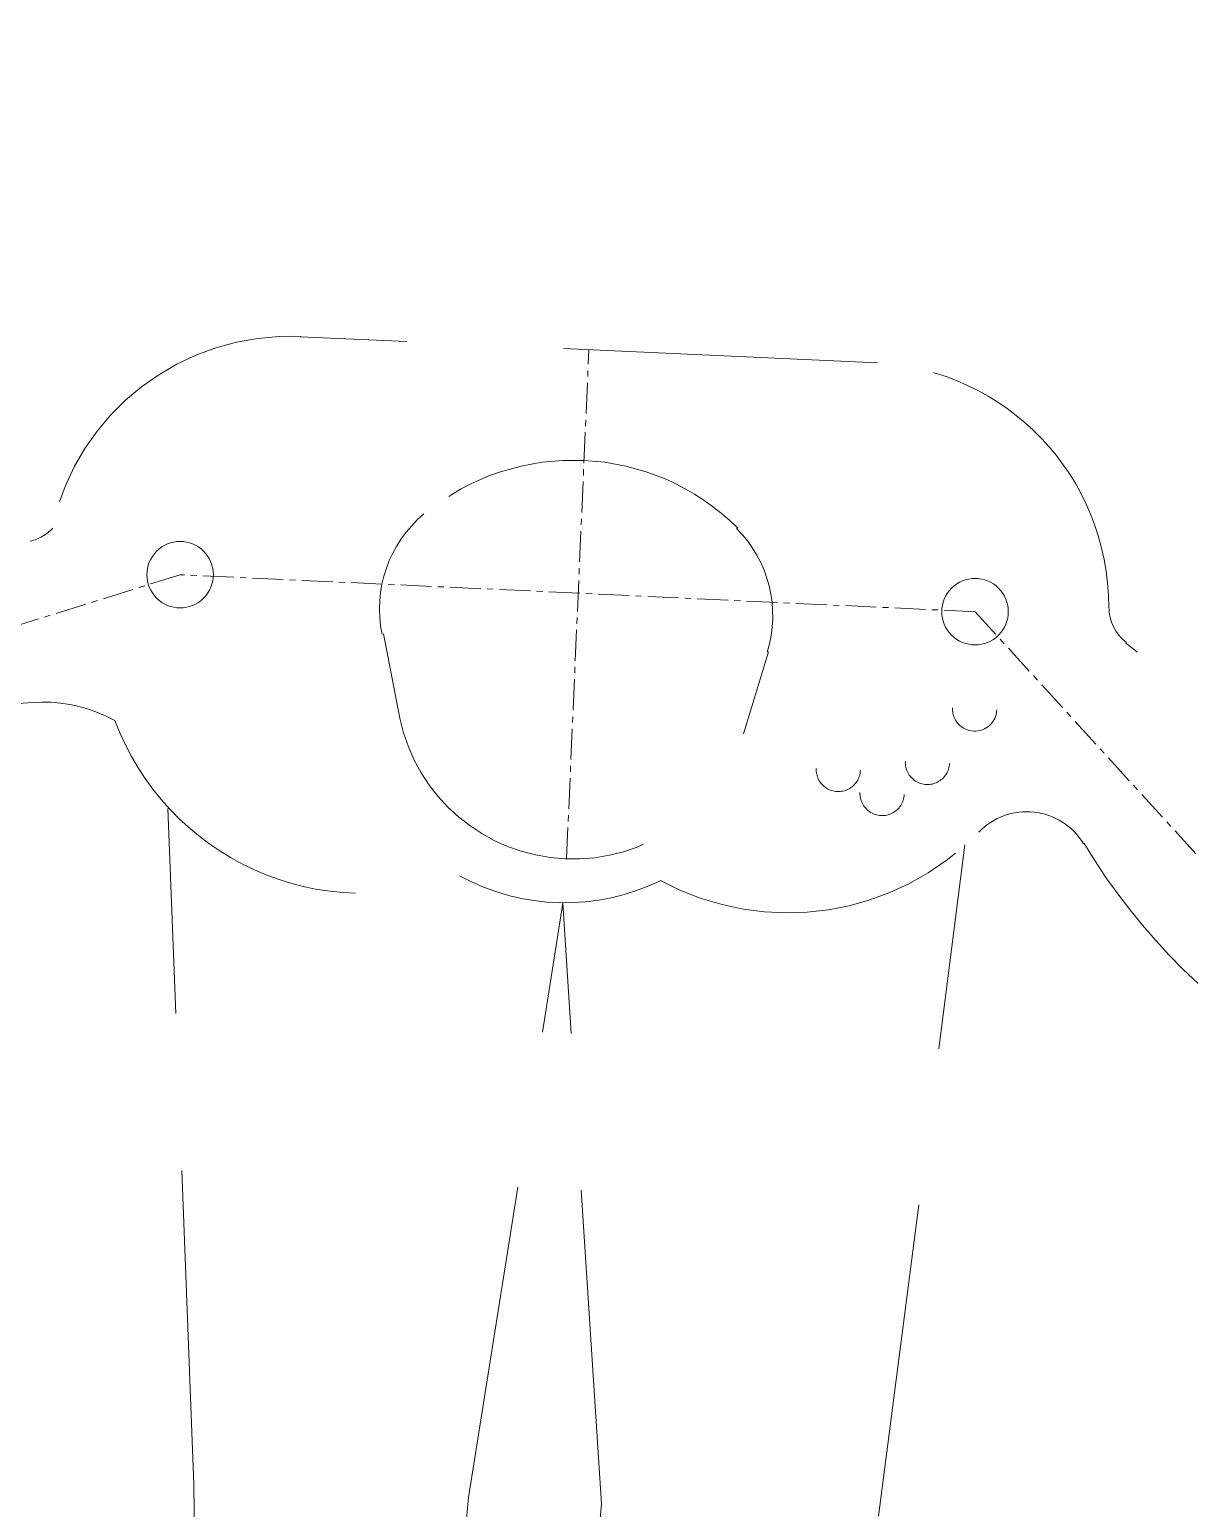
# Model space of a CAD drawing. Header units: centimetres. Extents: x 370416 to 395283, y 44791 to 69658.
# Drawn here: x 380636.4 to 380683.3, y 56821.4 to 56881.2 of the extents above; entities that cross this region are included whole.
import ezdxf

# ---------------------------------------------------------------- set-up
doc = ezdxf.new("R2010")
doc.units = ezdxf.units.CM
doc.linetypes.add('CENTER', pattern=[2, 1.25, -0.25, 0.25, -0.25])
doc.linetypes.add('DASHED', pattern=[19.05, 12.7, -6.35])
doc.layers.add('AR-FURNITURE', color=251, linetype='Continuous')
doc.layers.add('dimension', color=7, linetype='Continuous')

# ---------------------------------------------------------------- blocks, each defined once
blk = doc.blocks.new('billing')
at = {"layer": 'AR-FURNITURE', "color": 8, "linetype": 'CENTER', "lineweight": 15}
for p, q in [((38846.251, 15218.16), (38842.768, 15229.314)), ((38846.251, 15218.16), (38842.768, 15229.314)), ((38844.751, 15186.02), (38846.251, 15218.16)), ((38844.751, 15186.02), (38846.251, 15218.16)), ((38834.776, 15202.536), (38855.341, 15201.633)), ((38834.776, 15202.536), (38855.341, 15201.633)), ((38844.751, 15186.02), (38807.693, 15152.231)), ((38844.751, 15186.02), (38807.693, 15152.231))]:
    blk.add_line(p, q, dxfattribs=at)
at = {"layer": 'AR-FURNITURE', "color": 8, "linetype": 'DASHED', "lineweight": 15}
for p, q in [((38809.47, 15217.618), (38836.806, 15218.657)), ((38809.47, 15217.618), (38836.806, 15218.657)), ((38854.813, 15189.966), (38855.87, 15213.3)), ((38854.813, 15189.966), (38855.87, 15213.3)), ((38840.451, 15209.28), (38843.858, 15209.935)), ((38840.451, 15209.28), (38843.858, 15209.935)), ((38808.94, 15206.501), (38832.971, 15202.691)), ((38808.94, 15206.501), (38832.971, 15202.691)), ((38808.693, 15201.13), (38832.971, 15202.691)), ((38808.693, 15201.13), (38832.971, 15202.691)), ((38839.818, 15195.39), (38843.132, 15194.374)), ((38839.818, 15195.39), (38843.132, 15194.374)), ((38808.182, 15189.925), (38835.326, 15186.43)), ((38808.182, 15189.925), (38835.326, 15186.43))]:
    blk.add_line(p, q, dxfattribs=at)
at = {"layer": 'AR-FURNITURE', "color": 9, "linetype": 'DASHED', "lineweight": 15, "true_color": 0xafd9aa}
for p, q in [((38800.152, 15217.476), (38809.47, 15217.618)), ((38799.96, 15207.349), (38808.94, 15206.501)), ((38799.714, 15201.978), (38808.693, 15201.13)), ((38799.714, 15201.978), (38808.693, 15201.13))]:
    blk.add_line(p, q, dxfattribs=at)
at = {"layer": 'AR-FURNITURE', "color": 8, "linetype": 'DASHED', "lineweight": 15}
for centre, major_axis, start_param, end_param in [((38834.914, 15223.743), (4.377, 4.377), 5.002411, 5.995504), ((38834.914, 15223.743), (4.377, 4.377), 5.002411, 5.995504), ((38849.355, 15224.615), (-1.266, 1.266), 1.009259, 1.606646), ((38849.355, 15224.615), (-1.266, 1.266), 1.009259, 1.606646), ((38846.039, 15213.713), (-6.965, 6.965), 3.88088, 5.284125), ((38846.039, 15213.713), (-6.965, 6.965), 3.88088, 5.284125), ((38844.109, 15210.723), (-7.599, 7.599), -0.429136, 1.150426), ((38844.109, 15210.723), (-7.599, 7.599), -0.429136, 1.150426), ((38846.251, 15218.16), (-0.95, 0.95), 1.570771220884475, 7.853956528064062), ((38846.251, 15218.16), (-0.95, 0.95), 1.570771220884475, 7.853956528064062), ((38844.869, 15205.114), (3.526, 3.526), 6.191103, 7.275162), ((38844.869, 15205.114), (3.526, 3.526), 6.191103, 7.275162), ((38841.92, 15202.268), (5.066, 5.066), 0.991976, 3.628192), ((38841.92, 15202.268), (5.066, 5.066), 0.991976, 3.628192), ((38841.478, 15202.263), (6.649, 6.649), 4.71225, 6.191103), ((38841.478, 15202.263), (6.649, 6.649), 4.71225, 6.191103), ((38841.815, 15202.611), (-6.244, 6.244), 0.282874, 1.241908), ((38841.815, 15202.611), (-6.244, 6.244), 0.282874, 1.241908), ((38843.321, 15193.59), (-7.599, 7.599), 0.286314, 1.590363), ((38843.321, 15193.59), (-7.599, 7.599), 0.286314, 1.590363), ((38844.59, 15199.186), (-3.526, 3.526), 2.057395, 3.141454), ((38844.59, 15199.186), (-3.526, 3.526), 2.057395, 3.141454), ((38838.376, 15191.551), (-0.633, 0.633), -0.831509, 2.310084), ((38838.376, 15191.551), (-0.633, 0.633), -0.831509, 2.310084), ((38837.404, 15189.78), (-0.633, 0.633), -0.831509, 2.310084), ((38837.404, 15189.78), (-0.633, 0.633), -0.831509, 2.310084), ((38844.963, 15190.467), (6.965, 6.965), 3.923815, 5.451677), ((38844.963, 15190.467), (6.965, 6.965), 3.923815, 5.451677), ((38838.659, 15187.946), (-0.633, 0.633), -0.831509, 2.310084), ((38838.659, 15187.946), (-0.633, 0.633), -0.831509, 2.310084), ((38844.751, 15186.02), (-0.95, 0.95), -0.000025, 6.28316), ((38844.751, 15186.02), (-0.95, 0.95), -0.000025, 6.28316), ((38840.818, 15186.036), (0.633, 0.633), 0.739288, 3.88088), ((38840.818, 15186.036), (0.633, 0.633), 0.739288, 3.88088), ((38833.979, 15183.935), (-1.9, 1.9), 2.900721, 4.731955), ((38833.979, 15183.935), (-1.9, 1.9), 2.900721, 4.731955), ((38849.019, 15159.086), (-18.624, 18.624), -0.240877, 0.252231), ((38849.019, 15159.086), (-18.624, 18.624), -0.240877, 0.252231), ((38844.928, 15178.816), (1.266, 1.266), 0.782223, 1.708499), ((38844.928, 15178.816), (1.266, 1.266), 0.782223, 1.708499), ((38804.276, 15209.605), (34.771, 34.771), 4.450207, 4.850097), ((38804.276, 15209.605), (34.771, 34.771), 4.450207, 4.850097)]:
    blk.add_ellipse(centre, major_axis=major_axis, ratio=1, start_param=start_param, end_param=end_param, dxfattribs=at)

msp = doc.modelspace()

# ---------------------------------------------------------------- linework, layer by layer
msp.add_circle((382849.726, 57224.741), 12433.501)

# ---------------------------------------------------------------- block references
at = {"layer": 'dimension', "lineweight": 18, "rotation": 90.00857356190895}
msp.add_blockref('billing', (395866.451, 18015.171), dxfattribs=at)
msp.add_blockref('billing', (395866.451, 18015.171), dxfattribs=at)
msp.add_blockref('billing', (395866.451, 18015.171), dxfattribs=at)
msp.add_blockref('billing', (395866.451, 18015.171), dxfattribs=at)
msp.add_blockref('billing', (395866.451, 18015.171), dxfattribs=at)
msp.add_blockref('billing', (395866.451, 18015.171), dxfattribs=at)
msp.add_blockref('billing', (395866.451, 18015.171), dxfattribs=at)
msp.add_blockref('billing', (395866.451, 18015.171), dxfattribs=at)
msp.add_blockref('billing', (395866.451, 18015.171), dxfattribs=at)
msp.add_blockref('billing', (395866.451, 18015.171), dxfattribs=at)
msp.add_blockref('billing', (395866.451, 18015.171), dxfattribs=at)
msp.add_blockref('billing', (395866.451, 18015.171), dxfattribs=at)

doc.saveas('drawing.dxf')
